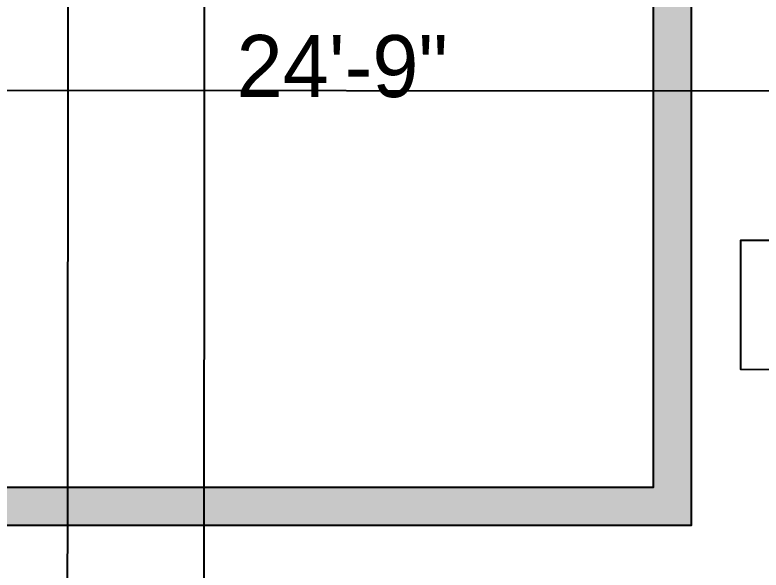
# Model space of a CAD drawing. Header units: millimetres. Extents: x -957 to 3394, y -3 to 3008.
# Drawn here: x 446.2 to 682.6, y 1852.5 to 2028.5 of the extents above; entities that cross this region are included whole.
import ezdxf

# ---------------------------------------------------------------- set-up
doc = ezdxf.new("R2010")
doc.units = ezdxf.units.MM
for name, color, linetype in [('HATCHES', 7, 'CONTINUOUS'), ('PDF_0', 7, 'CONTINUOUS'), ('PDF_GROUND', 7, 'CONTINUOUS'), ('PDF_ID_LAYER', 7, 'CONTINUOUS'), ('PDF_TEXT', 7, 'CONTINUOUS')]:
    doc.layers.add(name, color=color, linetype=linetype)
doc.styles.add('PDF_ARIAL', font='PDF_ARIAL')

msp = doc.modelspace()

# ---------------------------------------------------------------- hatches: boundary and pattern name
at = {"layer": 'HATCHES'}
h = msp.add_hatch(color=178, dxfattribs=at)
h.paths.add_polyline_path([(423.82, 2184.39), (423.82, 1866.73), (660.59, 1866.73), (660.59, 2184.39)], flags=0)
h.paths.add_polyline_path([(648.59, 2172.39), (648.59, 1878.73), (435.82, 1878.73), (435.82, 2172.39)], flags=0)

# ---------------------------------------------------------------- linework, layer by layer
at = {"layer": 'PDF_0'}
for points in [[(506.47, 2356.38), (504.98, 607.95)], [(463.17, 2181.75), (461.35, 608.01)], [(403.45, 2004.72), (698.86, 2004.46)]]:
    msp.add_lwpolyline(points, dxfattribs=at)
at = {"layer": 'PDF_GROUND', "color": 178}
for points in [[(660.59, 2184.39), (423.82, 2184.39), (423.82, 1866.73), (660.59, 1866.73)], [(648.59, 2172.39), (435.82, 2172.39), (435.82, 1878.73), (648.59, 1878.73)]]:
    msp.add_lwpolyline(points, close=True, dxfattribs=at)
at = {"layer": 'PDF_ID_LAYER'}
msp.add_lwpolyline([(684.59, 2154.85), (676.29, 2154.86), (676.25, 2101.18), (699.73, 2101.16), (699.6, 1957.01), (676.12, 1957.03), (676.09, 1916.13), (699.57, 1916.11), (699.46, 1791.82)], dxfattribs=at)

# ---------------------------------------------------------------- texts
at = {"layer": 'PDF_TEXT', "insert": (516.4, 2002.23), "char_height": 19.665, "width": 78.6604, "attachment_point": 7, "rotation": 359.951, "style": 'PDF_ARIAL'}
msp.add_mtext('24\'-9"', dxfattribs=at)

doc.saveas('drawing.dxf')
